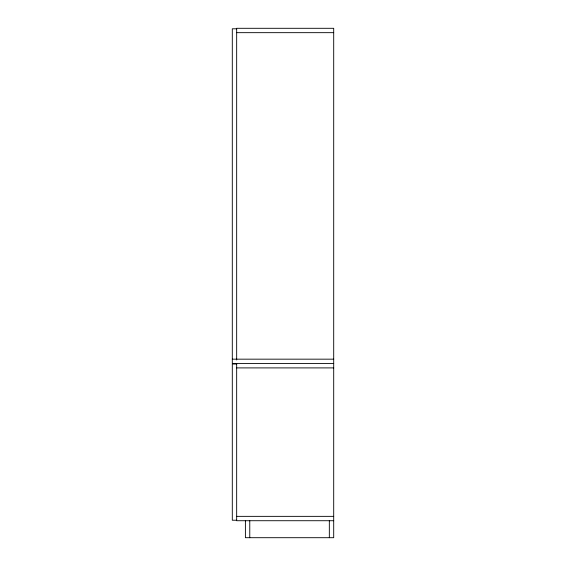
<?xml version="1.0" encoding="UTF-8"?>
<svg xmlns="http://www.w3.org/2000/svg" width="566" height="566" viewBox="0 0 566 566"><rect width="100%" height="100%" fill="white"/><g stroke="black" fill="none" stroke-linecap="round" stroke-linejoin="round"><path stroke-width="0.85" d="M236.666 28.788L232.301 28.788L232.301 363.535L333.699 363.535M236.666 32.665L333.699 32.665M232.301 359.169L333.699 359.169M236.666 364.016L232.301 364.016L232.301 520.232L236.666 520.232M236.666 367.9L333.699 367.9M236.666 516.355L333.699 516.355M333.699 520.72L236.666 520.72L236.666 363.535M329.334 520.72L329.334 537.7M249.769 520.72L249.769 537.7M245.403 520.72L245.403 537.7L333.699 537.7L333.699 28.3L236.666 28.3L236.666 359.997"/></g></svg>
